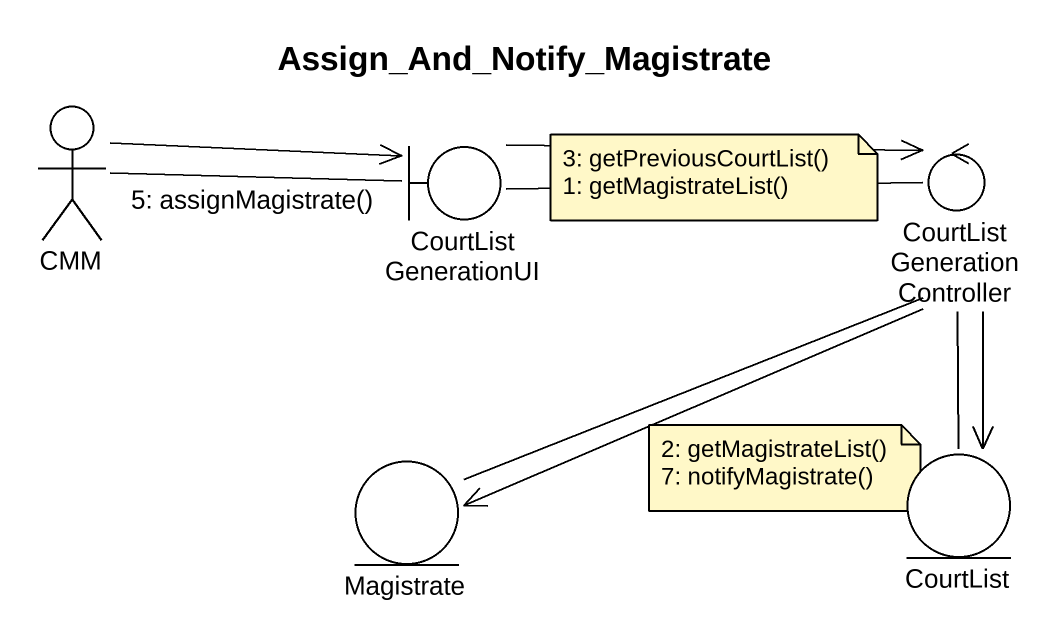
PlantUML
@startuml
title Assign_And_Notify_Magistrate
actor CMM
boundary CourtListGenerationUI
control "CourtListGenerationController" as CourtListGenerationControlle
entity Magistrate
entity CourtList
CMM -right- CourtListGenerationUI : 5: assignMagistrate()
CMM -right-> CourtListGenerationUI
CourtListGenerationUI -right- CourtListGenerationControlle
CourtListGenerationUI -right-> CourtListGenerationControlle
CourtListGenerationControlle -left- Magistrate
CourtListGenerationControlle -left-> Magistrate
CourtListGenerationControlle -- CourtList
CourtListGenerationControlle --> CourtList
note as N1
  3: getPreviousCourtList()
  1: getMagistrateList()
end note
note as N2
  2: getMagistrateList()
  7: notifyMagistrate()
end note
@enduml
